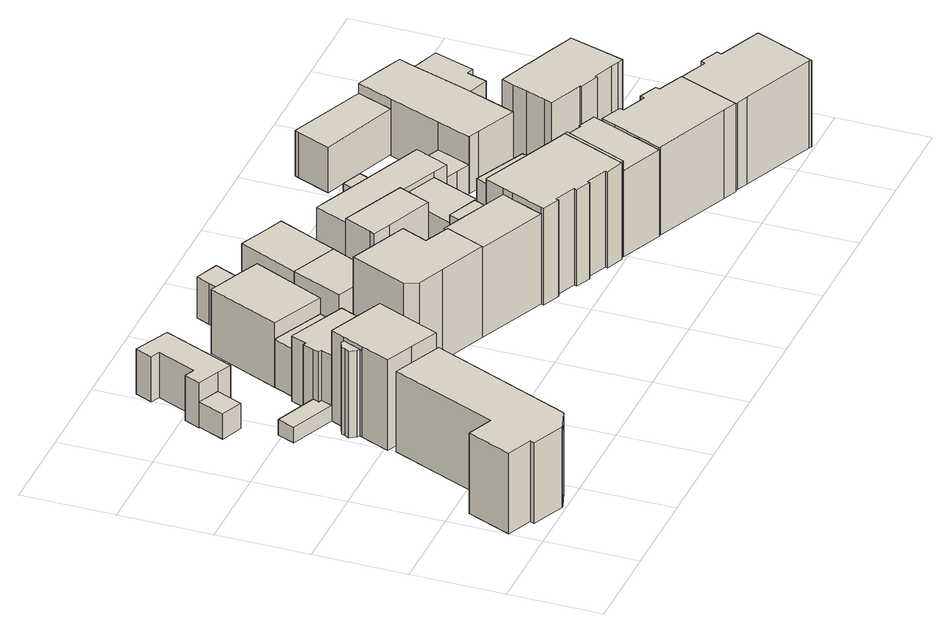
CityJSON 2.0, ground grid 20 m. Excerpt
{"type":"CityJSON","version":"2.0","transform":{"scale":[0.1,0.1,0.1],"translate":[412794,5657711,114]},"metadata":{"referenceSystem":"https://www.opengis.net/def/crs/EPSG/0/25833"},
"CityObjects":{
"building1":{"type":"Building","attributes":{"Dachtyp_tdc":"tdcFreeFormRoof","Gemeindeschluessel":14612000,"Dachneigung":24.54,"QualitaetDacherkennung":71,"Geometrietyp2DReferenz":"3000","measuredHeight":21.16,"function":"31001_9998","roofType":"5000"},"geometry":[{"type":"Solid","lod":"1","boundaries":[[[[0,1,2,3,4,5,6,7,8,9,10]],[[11,12,13,14,15,16,17,18,19,20,21]],[[10,12,11,0]],[[9,13,12,10]],[[8,14,13,9]],[[7,15,14,8]],[[6,16,15,7]],[[5,17,16,6]],[[4,18,17,5]],[[3,19,18,4]],[[2,20,19,3]],[[1,21,20,2]],[[0,11,21,1]]]]}]},
"building2":{"type":"Building","attributes":{"Dachtyp_tdc":"tdcPolyFlatRoof","Gemeindeschluessel":14612000,"Dachneigung":0,"QualitaetDacherkennung":68,"Geometrietyp2DReferenz":"3000","measuredHeight":5.75,"function":"31001_9998","roofType":"1000"},"geometry":[{"type":"Solid","lod":"1","boundaries":[[[[22,23,24,25]],[[26,27,28,29]],[[25,27,26,22]],[[24,28,27,25]],[[23,29,28,24]],[[22,26,29,23]]]]}]},
"building3":{"type":"Building","attributes":{"Dachtyp_tdc":"tdcPolyFlatRoof","Gemeindeschluessel":14612000,"Dachneigung":11.19,"QualitaetDacherkennung":77,"Geometrietyp2DReferenz":"3000","measuredHeight":3.96,"function":"31001_9998","roofType":"2100"},"geometry":[{"type":"Solid","lod":"1","boundaries":[[[[30,31,32,33,34,35]],[[36,37,38,39,40,41]],[[35,37,36,30]],[[34,38,37,35]],[[33,39,38,34]],[[32,40,39,33]],[[31,41,40,32]],[[30,36,41,31]]]]}]},
"building4":{"type":"Building","attributes":{"Gemeindeschluessel":14612000,"Geometrietyp2DReferenz":"3000","function":"31001_9998","roofType":"9999"},"children":["building4-1","building4-2"]},
"building4-1":{"type":"BuildingPart","attributes":{"Dachtyp_tdc":"tdcFreeFormRoof","Dachneigung":14.34,"QualitaetDacherkennung":58,"Geometrietyp2DReferenz":"3000","measuredHeight":20.18,"roofType":"5000"},"parents":["building4"],"geometry":[{"type":"Solid","lod":"1","boundaries":[[[[42,43,44,45,46,47,48,49,50]],[[51,52,53,54,55,56,57,58,59]],[[50,52,51,42]],[[49,53,52,50]],[[48,54,53,49]],[[47,55,54,48]],[[46,56,55,47]],[[45,57,56,46]],[[44,58,57,45]],[[43,59,58,44]],[[42,51,59,43]]]]}]},
"building4-2":{"type":"BuildingPart","attributes":{"Dachtyp_tdc":"tdcGableRoof","Dachneigung":26.4,"QualitaetDacherkennung":77,"Geometrietyp2DReferenz":"3000","measuredHeight":22.43,"roofType":"3100"},"parents":["building4"],"geometry":[{"type":"Solid","lod":"1","boundaries":[[[[60,61,62,63,64,65,66,67]],[[51,36,68,69,70,71,72,53]],[[67,51,53,60]],[[66,36,51,67]],[[65,68,36,66]],[[64,69,68,65]],[[63,70,69,64]],[[62,71,70,63]],[[61,72,71,62]],[[60,53,72,61]]]]}]},
"building5":{"type":"Building","attributes":{"Dachtyp_tdc":"tdcPolyFlatRoof","Gemeindeschluessel":14612000,"Dachneigung":4.65,"QualitaetDacherkennung":76,"Geometrietyp2DReferenz":"3000","measuredHeight":10.65,"function":"31001_9998","roofType":"2100"},"geometry":[{"type":"Solid","lod":"1","boundaries":[[[[73,74,75,76,77,78,79,80,81]],[[82,83,84,85,86,87,88,89,90]],[[81,83,82,73]],[[80,84,83,81]],[[79,85,84,80]],[[78,86,85,79]],[[77,87,86,78]],[[76,88,87,77]],[[75,89,88,76]],[[74,90,89,75]],[[73,82,90,74]]]]}]},
"building6":{"type":"Building","attributes":{"Dachtyp_tdc":"tdcFreeFormRoof","Gemeindeschluessel":14612000,"Dachneigung":27.07,"QualitaetDacherkennung":70,"Geometrietyp2DReferenz":"3000","measuredHeight":16.89,"function":"31001_9998","roofType":"5000"},"geometry":[{"type":"Solid","lod":"1","boundaries":[[[[91,92,93,94,95,96,97,98,99,100]],[[101,102,69,36,41,40,39,103,104,105]],[[100,102,101,91]],[[99,69,102,100]],[[98,36,69,99]],[[97,41,36,98]],[[96,40,41,97]],[[95,39,40,96]],[[94,103,39,95]],[[93,104,103,94]],[[92,105,104,93]],[[91,101,105,92]]]]}]},
"building7":{"type":"Building","attributes":{"Dachtyp_tdc":"tdcGableRoof","Gemeindeschluessel":14612000,"Dachneigung":25.7,"QualitaetDacherkennung":38,"Geometrietyp2DReferenz":"3000","measuredHeight":13.07,"function":"31001_9998","roofType":"3100"},"geometry":[{"type":"Solid","lod":"1","boundaries":[[[[106,107,108,109,110,111,112,113]],[[114,115,116,117,102,118,101,119]],[[113,115,114,106]],[[112,116,115,113]],[[111,117,116,112]],[[110,102,117,111]],[[109,118,102,110]],[[108,101,118,109]],[[107,119,101,108]],[[106,114,119,107]]]]}]},
"building8":{"type":"Building","attributes":{"Dachtyp_tdc":"tdcFreeFormRoof","Gemeindeschluessel":14612000,"Dachneigung":24.37,"QualitaetDacherkennung":77,"Geometrietyp2DReferenz":"3000","measuredHeight":16.16,"function":"31001_9998","roofType":"5000"},"geometry":[{"type":"Solid","lod":"1","boundaries":[[[[120,121,122,123,124]],[[125,126,127,128,129]],[[124,126,125,120]],[[123,127,126,124]],[[122,128,127,123]],[[121,129,128,122]],[[120,125,129,121]]]]}]},
"building9":{"type":"Building","attributes":{"Dachtyp_tdc":"tdcFreeFormRoof","Gemeindeschluessel":14612000,"Dachneigung":33.24,"QualitaetDacherkennung":19,"Geometrietyp2DReferenz":"3000","measuredHeight":23.02,"function":"31001_9998","roofType":"5000"},"geometry":[{"type":"Solid","lod":"1","boundaries":[[[[130,131,132,133,134,135,136,137]],[[138,139,140,141,142,143,144,145]],[[137,139,138,130]],[[136,140,139,137]],[[135,141,140,136]],[[134,142,141,135]],[[133,143,142,134]],[[132,144,143,133]],[[131,145,144,132]],[[130,138,145,131]]]]}]},
"building10":{"type":"Building","attributes":{"Dachtyp_tdc":"tdcFreeFormRoof","Gemeindeschluessel":14612000,"Dachneigung":30.39,"QualitaetDacherkennung":66,"Geometrietyp2DReferenz":"3000","measuredHeight":10.19,"function":"31001_9998","roofType":"5000"},"geometry":[{"type":"Solid","lod":"1","boundaries":[[[[146,147,148,149,150]],[[151,152,153,154,155]],[[150,152,151,146]],[[149,153,152,150]],[[148,154,153,149]],[[147,155,154,148]],[[146,151,155,147]]]]}]},
"building11":{"type":"Building","attributes":{"Dachtyp_tdc":"tdcFreeFormRoof","Gemeindeschluessel":14612000,"Dachneigung":10.25,"QualitaetDacherkennung":35,"Geometrietyp2DReferenz":"3000","measuredHeight":11.57,"function":"31001_9998","roofType":"5000"},"geometry":[{"type":"Solid","lod":"1","boundaries":[[[[156,157,158,159,160,161]],[[162,163,164,165,166,167]],[[161,163,162,156]],[[160,164,163,161]],[[159,165,164,160]],[[158,166,165,159]],[[157,167,166,158]],[[156,162,167,157]]]]}]},
"building12":{"type":"Building","attributes":{"Gemeindeschluessel":14612000,"Geometrietyp2DReferenz":"3000","function":"31001_9998","roofType":"9999"},"children":["building12-1","building12-2"]},
"building12-1":{"type":"BuildingPart","attributes":{"Dachtyp_tdc":"tdcGableRoof","Dachneigung":32.11,"QualitaetDacherkennung":78,"Geometrietyp2DReferenz":"3000","measuredHeight":22.2,"roofType":"3100"},"parents":["building12"],"geometry":[{"type":"Solid","lod":"1","boundaries":[[[[168,169,170,171,172,173,174,175,176]],[[177,140,178,179,180,181,182,183,141]],[[176,140,177,168]],[[175,178,140,176]],[[174,179,178,175]],[[173,180,179,174]],[[172,181,180,173]],[[171,182,181,172]],[[170,183,182,171]],[[169,141,183,170]],[[168,177,141,169]]]]}]},
"building12-2":{"type":"BuildingPart","attributes":{"Dachtyp_tdc":"tdcHipAndGableRoof","Dachneigung":16.61,"QualitaetDacherkennung":48,"Geometrietyp2DReferenz":"3000","measuredHeight":20.43,"roofType":"5000"},"parents":["building12"],"geometry":[{"type":"Solid","lod":"1","boundaries":[[[[184,185,186,187,188]],[[179,189,190,180,191]],[[188,189,179,184]],[[187,190,189,188]],[[186,180,190,187]],[[185,191,180,186]],[[184,179,191,185]]]]}]},
"building13":{"type":"Building","attributes":{"Dachtyp_tdc":"tdcGableRoof","Gemeindeschluessel":14612000,"Dachneigung":30.31,"QualitaetDacherkennung":43,"Geometrietyp2DReferenz":"3000","measuredHeight":12.02,"function":"31001_9998","roofType":"3100"},"geometry":[{"type":"Solid","lod":"1","boundaries":[[[[192,193,194,195,196,156,197,161]],[[198,163,199,162,200,201,202,203]],[[161,163,198,192]],[[197,199,163,161]],[[156,162,199,197]],[[196,200,162,156]],[[195,201,200,196]],[[194,202,201,195]],[[193,203,202,194]],[[192,198,203,193]]]]}]},
"building14":{"type":"Building","attributes":{"Dachtyp_tdc":"tdcPolyFlatRoof","Gemeindeschluessel":14612000,"Dachneigung":0,"QualitaetDacherkennung":35,"Geometrietyp2DReferenz":"3000","measuredHeight":9.83,"function":"31001_9998","roofType":"1000"},"geometry":[{"type":"Solid","lod":"1","boundaries":[[[[204,205,206,207,208,209,210]],[[211,212,213,214,215,216,217]],[[210,212,211,204]],[[209,213,212,210]],[[208,214,213,209]],[[207,215,214,208]],[[206,216,215,207]],[[205,217,216,206]],[[204,211,217,205]]]]}]},
"building15":{"type":"Building","attributes":{"Gemeindeschluessel":14612000,"Geometrietyp2DReferenz":"3000","function":"31001_9998","roofType":"9999"},"children":["building15-1","building15-2","building15-3"]},
"building15-1":{"type":"BuildingPart","attributes":{"Dachtyp_tdc":"tdcPolyFlatRoof","Dachneigung":3.25,"QualitaetDacherkennung":66,"Geometrietyp2DReferenz":"3000","measuredHeight":7.93,"roofType":"2100"},"parents":["building15"],"geometry":[{"type":"Solid","lod":"1","boundaries":[[[[218,219,220,221,222,223,224,225,226]],[[227,228,229,230,231,232,233,234,235]],[[226,228,227,218]],[[225,229,228,226]],[[224,230,229,225]],[[223,231,230,224]],[[222,232,231,223]],[[221,233,232,222]],[[220,234,233,221]],[[219,235,234,220]],[[218,227,235,219]]]]}]},
"building15-2":{"type":"BuildingPart","attributes":{"Dachtyp_tdc":"tdcFreeFormRoof","Dachneigung":40.26,"QualitaetDacherkennung":9,"Geometrietyp2DReferenz":"3000","measuredHeight":21.47,"roofType":"5000"},"parents":["building15"],"geometry":[{"type":"Solid","lod":"1","boundaries":[[[[236,237,238,239,240,241]],[[242,243,244,231,230,245]],[[241,243,242,236]],[[240,244,243,241]],[[239,231,244,240]],[[238,230,231,239]],[[237,245,230,238]],[[236,242,245,237]]]]}]},
"building15-3":{"type":"BuildingPart","attributes":{"Dachtyp_tdc":"tdcGableRoof","Dachneigung":30.87,"QualitaetDacherkennung":76,"Geometrietyp2DReferenz":"3000","measuredHeight":24.42,"roofType":"3100"},"parents":["building15"],"geometry":[{"type":"Solid","lod":"1","boundaries":[[[[246,247,248,249,250,251,252,253,254,255,256,257,258,259,260,261,262,263,264]],[[231,244,265,266,267,268,269,270,271,272,273,274,275,276,277,183,278,181,232]],[[264,231,232,246]],[[263,244,231,264]],[[262,265,244,263]],[[261,266,265,262]],[[260,267,266,261]],[[259,268,267,260]],[[258,269,268,259]],[[257,270,269,258]],[[256,271,270,257]],[[255,272,271,256]],[[254,273,272,255]],[[253,274,273,254]],[[252,275,274,253]],[[251,276,275,252]],[[250,277,276,251]],[[249,183,277,250]],[[248,278,183,249]],[[247,181,278,248]],[[246,232,181,247]]]]}]},
"building16":{"type":"Building","attributes":{"Dachtyp_tdc":"tdcFreeFormRoof","Gemeindeschluessel":14612000,"Dachneigung":23.41,"QualitaetDacherkennung":11,"Geometrietyp2DReferenz":"3000","measuredHeight":10.15,"function":"31001_9998","roofType":"5000"},"geometry":[{"type":"Solid","lod":"1","boundaries":[[[[279,280,281,282,283,284,285,286,287]],[[288,289,290,216,215,214,291,292,293]],[[287,289,288,279]],[[286,290,289,287]],[[285,216,290,286]],[[284,215,216,285]],[[283,214,215,284]],[[282,291,214,283]],[[281,292,291,282]],[[280,293,292,281]],[[279,288,293,280]]]]}]},
"building17":{"type":"Building","attributes":{"Gemeindeschluessel":14612000,"Geometrietyp2DReferenz":"3000","function":"31001_9998","roofType":"9999"},"children":["building17-1","building17-2"]},
"building17-1":{"type":"BuildingPart","attributes":{"Dachtyp_tdc":"tdcGableRoof","Dachneigung":27.87,"QualitaetDacherkennung":52,"Geometrietyp2DReferenz":"3000","measuredHeight":24.1,"roofType":"3100"},"parents":["building17"],"geometry":[{"type":"Solid","lod":"1","boundaries":[[[[294,262,260,295,296]],[[297,298,299,267,265]],[[296,298,297,294]],[[295,299,298,296]],[[260,267,299,295]],[[262,265,267,260]],[[294,297,265,262]]]]}]},
"building17-2":{"type":"BuildingPart","attributes":{"Dachtyp_tdc":"tdcCutGableRoof","Dachneigung":59.05,"QualitaetDacherkennung":62,"Geometrietyp2DReferenz":"3000","measuredHeight":23.66,"roofType":"9999"},"parents":["building17"],"geometry":[{"type":"Solid","lod":"1","boundaries":[[[[300,301,302,303,304,305,306,307,308,309,310,311,312]],[[298,313,314,315,316,317,318,319,320,321,299,322,323]],[[312,313,298,300]],[[311,314,313,312]],[[310,315,314,311]],[[309,316,315,310]],[[308,317,316,309]],[[307,318,317,308]],[[306,319,318,307]],[[305,320,319,306]],[[304,321,320,305]],[[303,299,321,304]],[[302,322,299,303]],[[301,323,322,302]],[[300,298,323,301]]]]}]},
"building18":{"type":"Building","attributes":{"Dachtyp_tdc":"tdcPolyFlatRoof","Gemeindeschluessel":14612000,"Dachneigung":0,"QualitaetDacherkennung":57,"Geometrietyp2DReferenz":"3000","measuredHeight":6.85,"function":"31001_9998","roofType":"1000"},"geometry":[{"type":"Solid","lod":"1","boundaries":[[[[324,325,326,327]],[[328,329,330,331]],[[327,329,328,324]],[[326,330,329,327]],[[325,331,330,326]],[[324,328,331,325]]]]}]},
"building19":{"type":"Building","attributes":{"Dachtyp_tdc":"tdcFreeFormRoof","Gemeindeschluessel":14612000,"Dachneigung":35.5,"QualitaetDacherkennung":37,"Geometrietyp2DReferenz":"3000","measuredHeight":22.26,"function":"31001_9998","roofType":"5000"},"geometry":[{"type":"Solid","lod":"1","boundaries":[[[[332,333,334,335,336,337,338,339,340,341,342,343,344,345,346,347,348]],[[349,350,351,352,353,354,355,356,357,358,359,360,361,362,363,364,365]],[[348,350,349,332]],[[347,351,350,348]],[[346,352,351,347]],[[345,353,352,346]],[[344,354,353,345]],[[343,355,354,344]],[[342,356,355,343]],[[341,357,356,342]],[[340,358,357,341]],[[339,359,358,340]],[[338,360,359,339]],[[337,361,360,338]],[[336,362,361,337]],[[335,363,362,336]],[[334,364,363,335]],[[333,365,364,334]],[[332,349,365,333]]]]}]},
"building20":{"type":"Building","attributes":{"Dachtyp_tdc":"tdcFreeFormRoof","Gemeindeschluessel":14612000,"Dachneigung":12.01,"QualitaetDacherkennung":8,"Geometrietyp2DReferenz":"3000","measuredHeight":11.48,"function":"31001_9998","roofType":"5000"},"geometry":[{"type":"Solid","lod":"1","boundaries":[[[[366,367,368,369,370]],[[371,372,373,374,375]],[[370,372,371,366]],[[369,373,372,370]],[[368,374,373,369]],[[367,375,374,368]],[[366,371,375,367]]]]}]},
"building21":{"type":"Building","attributes":{"Gemeindeschluessel":14612000,"Geometrietyp2DReferenz":"3000","function":"31001_9998","roofType":"9999"},"children":["building21-1","building21-2"]},
"building21-1":{"type":"BuildingPart","attributes":{"Dachtyp_tdc":"tdcFreeFormRoof","Dachneigung":24.34,"QualitaetDacherkennung":9,"Geometrietyp2DReferenz":"3000","measuredHeight":7.26,"roofType":"5000"},"parents":["building21"],"geometry":[{"type":"Solid","lod":"1","boundaries":[[[[376,377,378,379,380]],[[381,382,383,384,385]],[[380,382,381,376]],[[379,383,382,380]],[[378,384,383,379]],[[377,385,384,378]],[[376,381,385,377]]]]}]},
"building21-2":{"type":"BuildingPart","attributes":{"Dachtyp_tdc":"tdcHipAndGableRoof","Dachneigung":11.51,"QualitaetDacherkennung":22,"Geometrietyp2DReferenz":"3000","measuredHeight":13.78,"roofType":"5000"},"parents":["building21"],"geometry":[{"type":"Solid","lod":"1","boundaries":[[[[386,387,388,389,390,391,392,393,394,395,396,397]],[[398,399,400,401,402,403,404,405,406,407,383,382]],[[397,399,398,386]],[[396,400,399,397]],[[395,401,400,396]],[[394,402,401,395]],[[393,403,402,394]],[[392,404,403,393]],[[391,405,404,392]],[[390,406,405,391]],[[389,407,406,390]],[[388,383,407,389]],[[387,382,383,388]],[[386,398,382,387]]]]}]},
"building22":{"type":"Building","attributes":{"Gemeindeschluessel":14612000,"Geometrietyp2DReferenz":"3000","function":"31001_9998","roofType":"9999"},"children":["building22-1","building22-2"]},
"building22-1":{"type":"BuildingPart","attributes":{"Dachtyp_tdc":"tdcPolyFlatRoof","Dachneigung":8.95,"QualitaetDacherkennung":56,"Geometrietyp2DReferenz":"3000","measuredHeight":16.57,"roofType":"2100"},"parents":["building22"],"geometry":[{"type":"Solid","lod":"1","boundaries":[[[[408,409,410,411,412,413]],[[414,415,416,417,418,419]],[[413,415,414,408]],[[412,416,415,413]],[[411,417,416,412]],[[410,418,417,411]],[[409,419,418,410]],[[408,414,419,409]]]]}]},
"building22-2":{"type":"BuildingPart","attributes":{"Dachtyp_tdc":"tdcGableRoof","Dachneigung":31.7,"QualitaetDacherkennung":52,"Geometrietyp2DReferenz":"3000","measuredHeight":20.5,"roofType":"3100"},"parents":["building22"],"geometry":[{"type":"Solid","lod":"1","boundaries":[[[[420,421,422,423,424,425,426,427,428,429,430,431,432,433,434,435,436,437,438]],[[439,440,441,442,443,444,445,446,447,448,414,419,418,449,450,451,452,453,454]],[[438,440,439,420]],[[437,441,440,438]],[[436,442,441,437]],[[435,443,442,436]],[[434,444,443,435]],[[433,445,444,434]],[[432,446,445,433]],[[431,447,446,432]],[[430,448,447,431]],[[429,414,448,430]],[[428,419,414,429]],[[427,418,419,428]],[[426,449,418,427]],[[425,450,449,426]],[[424,451,450,425]],[[423,452,451,424]],[[422,453,452,423]],[[421,454,453,422]],[[420,439,454,421]]]]}]},
"building23":{"type":"Building","attributes":{"Dachtyp_tdc":"tdcGableRoof","Gemeindeschluessel":14612000,"Dachneigung":28.5,"QualitaetDacherkennung":64,"Geometrietyp2DReferenz":"3000","measuredHeight":22.05,"function":"31001_9998","roofType":"3100"},"geometry":[{"type":"Solid","lod":"1","boundaries":[[[[455,456,457,458,459,460,461,462,463,464,465,466,467,468,469]],[[470,471,472,473,474,475,476,477,478,479,480,481,482,483,484]],[[469,471,470,455]],[[468,472,471,469]],[[467,473,472,468]],[[466,474,473,467]],[[465,475,474,466]],[[464,476,475,465]],[[463,477,476,464]],[[462,478,477,463]],[[461,479,478,462]],[[460,480,479,461]],[[459,481,480,460]],[[458,482,481,459]],[[457,483,482,458]],[[456,484,483,457]],[[455,470,484,456]]]]}]},
"building24":{"type":"Building","attributes":{"Dachtyp_tdc":"tdcPolyFlatRoof","Gemeindeschluessel":14612000,"Dachneigung":3.99,"QualitaetDacherkennung":68,"Geometrietyp2DReferenz":"3000","measuredHeight":11.92,"function":"31001_9998","roofType":"2100"},"geometry":[{"type":"Solid","lod":"1","boundaries":[[[[485,486,487,488,489,490,491]],[[492,493,403,402,494,495,496]],[[491,493,492,485]],[[490,403,493,491]],[[489,402,403,490]],[[488,494,402,489]],[[487,495,494,488]],[[486,496,495,487]],[[485,492,496,486]]]]}]}
},
"vertices":[
[43,167,193],[2,71,193],[57,47,193],[54,38,193],[126,7,193],[131,8,193],[172,22,193],[175,26,193],[306,328,193],[198,375,193],[98,144,193],[43,167,9],[98,144,9],[198,375,9],[306,328,9],[175,26,9],[172,22,9],[131,8,9],[126,7,9],[54,38,9],[57,47,9],[2,71,9],
[181,734,76],[134,755,76],[110,697,76],[157,678,76],[181,734,18],[157,678,18],[110,697,18],[134,755,18],
[247,525,51],[257,550,51],[250,553,51],[256,566,51],[164,604,51],[149,566,51],[247,525,16],[149,566,16],[164,604,16],[256,566,16],[250,553,16],[257,550,16],
[233,495,214],[227,498,214],[210,491,214],[207,483,214],[202,473,214],[210,459,214],[216,456,214],[214,451,214],[225,476,214],[233,495,16],[225,476,16],[214,451,16],[216,456,16],[210,459,16],[202,473,16],[207,483,16],[210,491,16],[227,498,16],
[214,451,223],[186,388,223],[247,361,223],[309,334,223],[369,472,223],[307,499,223],[247,525,223],[233,495,223],[307,499,16],[369,472,16],[309,334,16],[247,361,16],[186,388,16],
[181,734,119],[213,720,119],[280,875,119],[205,910,119],[188,873,119],[208,864,119],[171,780,119],[150,789,119],[134,755,119],[181,734,16],[134,755,16],[150,789,16],[171,780,16],[208,864,16],[188,873,16],[205,910,16],[280,875,16],[213,720,16],
[297,617,165],[286,622,165],[271,587,165],[265,590,165],[256,566,165],[250,553,165],[257,550,165],[247,525,165],[369,472,165],[411,566,165],[297,617,16],[411,566,16],[265,590,16],[271,587,16],[286,622,16],
[321,668,125],[320,669,125],[297,617,125],[380,580,125],[411,566,125],[435,619,125],[404,633,125],[321,670,125],[321,668,16],[321,670,16],[404,633,16],[435,619,16],[380,580,16],[320,669,16],
[506,775,162],[457,797,162],[390,826,162],[321,670,162],[435,619,162],[506,775,15],[435,619,15],[321,670,15],[390,826,15],[457,797,15],
[632,523,223],[504,577,223],[450,454,223],[463,426,223],[523,401,223],[626,358,223],[662,443,223],[607,467,223],[632,523,15],[607,467,15],[662,443,15],[626,358,15],[523,401,15],[463,426,15],[450,454,15],[504,577,15],
[506,775,108],[550,875,108],[500,896,108],[487,866,108],[457,797,108],[506,775,14],[457,797,14],[487,866,14],[500,896,14],[550,875,14],
[568,722,119],[519,612,119],[616,570,119],[637,613,119],[646,632,119],[668,679,119],[568,722,15],[668,679,15],[646,632,15],[637,613,15],[616,570,15],[519,612,15],
[647,408,220],[626,358,220],[777,294,220],[798,344,220],[817,387,220],[774,405,220],[710,432,220],[665,451,220],[662,443,220],[647,408,15],[665,451,15],[710,432,15],[774,405,15],[817,387,15],[798,344,15],[777,294,15],
[710,432,214],[741,419,214],[774,405,214],[787,434,214],[722,461,214],[722,461,15],[787,434,15],[741,419,15],
[682,711,119],[690,728,119],[725,808,119],[675,829,119],[624,851,119],[619,700,119],[682,711,15],[619,700,15],[624,851,15],[675,829,15],[725,808,15],[690,728,15],
[793,612,112],[896,570,112],[926,639,112],[823,683,112],[787,699,112],[761,639,112],[756,628,112],[793,612,14],[756,628,14],[761,639,14],[787,699,14],[823,683,14],[926,639,14],[896,570,14],
[1013,602,91],[926,639,91],[896,570,91],[854,474,91],[834,427,91],[836,429,91],[845,452,91],[932,412,91],[943,436,91],[1013,602,15],[943,436,15],[932,412,15],[845,452,15],[836,429,15],[834,427,15],[854,474,15],[896,570,15],[926,639,15],
[957,397,224],[959,400,224],[845,452,224],[836,429,224],[955,378,224],[960,388,224],[957,397,15],[960,388,15],[955,378,15],[959,400,15],
[834,427,235],[817,387,235],[806,363,235],[777,294,235],[775,288,235],[813,272,235],[815,278,235],[862,258,235],[860,252,235],[892,238,235],[895,244,235],[942,224,235],[940,219,235],[978,204,235],[980,207,235],[1010,277,235],[1038,343,235],[955,378,235],[836,429,235],[1038,343,15],[1010,277,15],[980,207,15],[978,204,15],[940,219,15],[942,224,15],[895,244,15],[892,238,15],[860,252,15],[862,258,15],[815,278,15],[813,272,15],[775,288,15],[806,363,15],
[1077,661,103],[871,747,103],[857,753,103],[818,770,103],[787,699,103],[823,683,103],[926,639,103],[1013,602,103],[1046,588,103],[1077,661,14],[1046,588,14],[1013,602,14],[818,770,14],[857,753,14],[871,747,14],
[1042,342,235],[987,205,235],[1045,341,235],[1042,342,15],[1045,341,15],[987,205,15],
[1045,341,212],[1036,321,212],[1014,268,212],[987,205,212],[1080,165,212],[1107,229,212],[1129,281,212],[1138,304,212],[1146,324,212],[1140,326,212],[1107,340,212],[1105,336,212],[1052,359,212],[1052,359,15],[1105,336,15],[1107,340,15],[1140,326,15],[1146,324,15],[1138,304,15],[1129,281,15],[1107,229,15],[1080,165,15],[1014,268,15],[1036,321,15],
[976,740,91],[932,758,91],[919,727,91],[963,709,91],[976,740,22],[963,709,22],[919,727,22],[932,758,22],
[1303,225,218],[1273,237,218],[1277,246,218],[1237,263,218],[1233,254,218],[1180,276,218],[1183,285,218],[1138,304,218],[1125,273,218],[1101,215,218],[1080,165,218],[1083,164,218],[1248,95,218],[1277,82,218],[1297,133,218],[1311,167,218],[1330,213,218],[1303,225,16],[1330,213,16],[1311,167,16],[1297,133,16],[1277,82,16],[1248,95,16],[1083,164,16],[1080,165,16],[1101,215,16],[1125,273,16],[1138,304,16],[1183,285,16],[1180,276,16],[1233,254,16],[1237,263,16],[1277,246,16],[1273,237,16],
[1176,752,115],[1206,829,115],[1041,897,115],[1037,888,115],[1007,817,115],[1176,752,11],[1007,817,11],[1037,888,11],[1041,897,11],[1206,829,11],
[1077,661,74],[1046,588,74],[1073,577,74],[1103,564,74],[1132,638,74],[1077,661,8],[1132,638,8],[1103,564,8],[1073,577,8],[1046,588,8],
[1176,752,138],[1132,638,138],[1103,564,138],[1104,563,138],[1127,553,138],[1215,515,138],[1225,542,138],[1259,630,138],[1304,762,138],[1313,785,138],[1272,802,138],[1206,829,138],[1176,752,8],[1206,829,8],[1272,802,8],[1313,785,8],[1304,762,8],[1259,630,8],[1225,542,8],[1215,515,8],[1127,553,8],[1104,563,8],
[1298,514,180],[1298,513,180],[1345,495,180],[1350,509,180],[1351,512,180],[1305,531,180],[1298,514,16],[1305,531,16],[1351,512,16],[1350,509,16],[1345,495,16],[1298,513,16],
[1342,362,200],[1360,354,200],[1372,350,200],[1391,411,200],[1409,470,200],[1405,471,200],[1387,478,200],[1345,495,200],[1298,513,200],[1298,514,200],[1225,542,200],[1215,515,200],[1204,484,200],[1188,441,200],[1181,424,200],[1257,394,200],[1256,390,200],[1297,374,200],[1298,378,200],[1342,362,16],[1298,378,16],[1297,374,16],[1256,390,16],[1257,394,16],[1181,424,16],[1188,441,16],[1204,484,16],[1215,515,16],[1225,542,16],[1387,478,16],[1405,471,16],[1409,470,16],[1391,411,16],[1372,350,16],[1360,354,16],
[1363,200,217],[1336,211,217],[1330,213,217],[1303,148,217],[1277,82,217],[1282,80,217],[1307,70,217],[1468,3,217],[1472,0,217],[1500,65,217],[1527,130,217],[1432,170,217],[1436,180,217],[1396,198,217],[1391,188,217],[1363,200,19],[1391,188,19],[1396,198,19],[1436,180,19],[1432,170,19],[1527,130,19],[1500,65,19],[1472,0,19],[1468,3,19],[1307,70,19],[1282,80,19],[1277,82,19],[1303,148,19],[1330,213,19],[1336,211,19],
[1333,653,124],[1349,648,124],[1379,736,124],[1344,748,124],[1304,762,124],[1259,630,124],[1319,610,124],[1333,653,8],[1319,610,8],[1344,748,8],[1379,736,8],[1349,648,8]
]}
